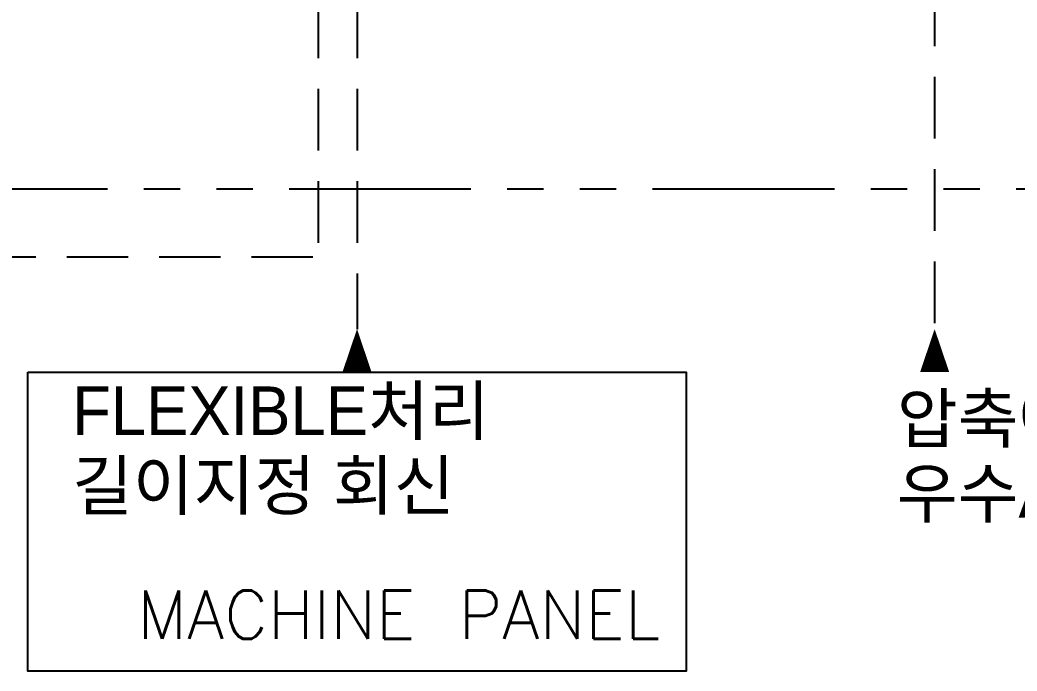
# Model space of a CAD drawing. Header units: millimetres. Extents: x 92843 to 114843, y 2721 to 9158.
# Drawn here: x 96037 to 98095, y 3164 to 4507 of the extents above; entities that cross this region are included whole.
import ezdxf
from ezdxf.enums import TextEntityAlignment as Align

# ---------------------------------------------------------------- set-up
doc = ezdxf.new("R2010")
doc.units = ezdxf.units.MM
doc.header["$LTSCALE"] = 10
doc.linetypes.add('DASHED2', pattern=[9.525, 6.35, -3.175])
doc.linetypes.add('PHANTOM', pattern=[2.5, 1.25, -0.25, 0.25, -0.25, 0.25, -0.25])
doc.layers.add('Layer2', color=7, linetype='Continuous')
doc.styles.get("Standard").update_dxf_attribs({"font": 'txt.shx'})
doc.styles.add('style1', font='')
doc.styles.get('style1').set_extended_font_data('Gulim')

msp = doc.modelspace()

# ---------------------------------------------------------------- linework, layer by layer
at = {"color": 4, "linetype": 'DASHED2', "ltscale": 2}
for p, q in [((96652.7, 5888.4), (96652.7, 4017.7)), ((97924.7, 4960.6), (97924.7, 3868.9)), ((95752.7, 4017.7), (96652.7, 4017.7))]:
    msp.add_line(p, q, dxfattribs=at)
at = {"linetype": 'DASHED2', "ltscale": 2}
msp.add_line((96732.7, 5888.4), (96732.7, 3868.9), dxfattribs=at)
at = {"color": 8, "linetype": 'PHANTOM', "ltscale": 30}
msp.add_lwpolyline([(97642.7, 9158.4), (92842.7, 9158.4), (92842.7, 4158.4), (99842.7, 4158.4), (99842.7, 6958.4)], dxfattribs=at)
at = {"linetype": 'Continuous'}
msp.add_lwpolyline([(96732.7, 3868.9, 0, 60, 0), (96732.7, 3780.3, 60, 60, 0)], format="xyseb", dxfattribs=at)
at = {"color": 4, "linetype": 'DASHED2', "ltscale": 2}
msp.add_lwpolyline([(97924.7, 3868.9, 0, 60, 0), (97924.7, 3780.3, 60, 60, 0)], format="xyseb", dxfattribs=at)
at = {"ltscale": 2}
msp.add_lwpolyline([(96053.2, 3780.3), (97412.1, 3780.3), (97412.1, 3163.5), (96053.2, 3163.5)], close=True, dxfattribs=at)

# ---------------------------------------------------------------- texts
at = {"color": 1, "linetype": 'Continuous', "ltscale": 2, "style": 'style1'}
for s, p in [('FLEXIBLE처리', (96144.7, 3620.6)), ('길이지정 회신', (96144.7, 3466.4))]:
    msp.add_text(s, height=100, dxfattribs=at).set_placement(p, align=Align.BOTTOM_LEFT)
at = {"color": 4, "linetype": 'Continuous', "ltscale": 2, "style": 'style1'}
for s, p in [('압축에어 15A', (97846.8, 3684.4)), ('우수AMS에서 1차에어 공급', (97846.8, 3530.2))]:
    msp.add_text(s, height=100, dxfattribs=at).set_placement(p, align=Align.MIDDLE_LEFT)
at = {"layer": 'Layer2'}
msp.add_text('MACHINE PANEL', height=100, dxfattribs=at).set_placement((97358.1, 3229.9), align=Align.RIGHT)

doc.saveas('drawing.dxf')
